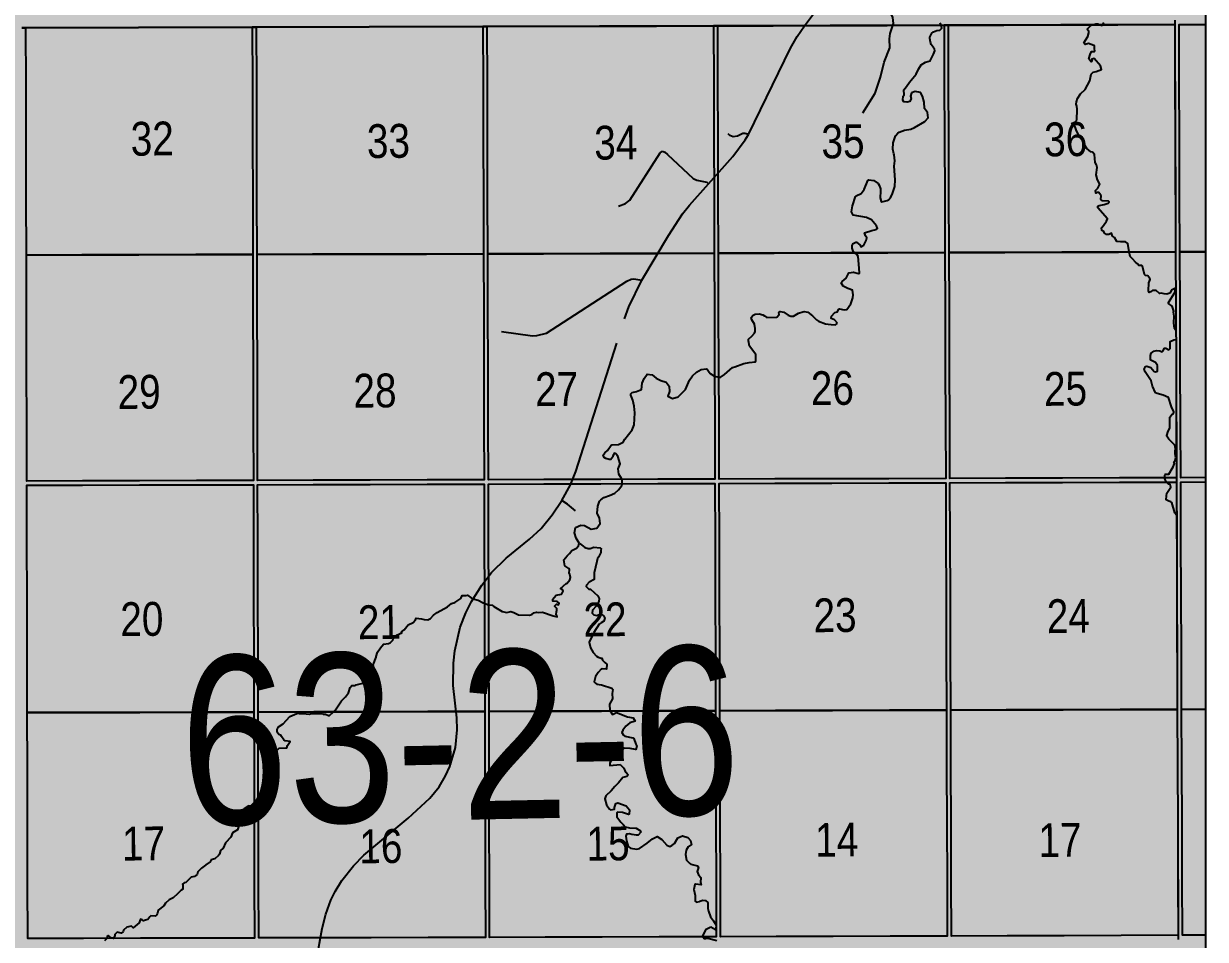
# Model space of a CAD drawing. Extents: x 410314 to 414262, y 6043239 to 6046088.
# Drawn here: x 413737.8 to 414016, y 6043734.1 to 6043949.8 of the extents above; entities that cross this region are included whole.
import ezdxf

# ---------------------------------------------------------------- set-up
doc = ezdxf.new("R2010")
doc.units = 0
doc.header["$LTSCALE"] = 5
doc.linetypes.add('DASHED2', pattern=[9.525, 6.35, -3.175])
for name, color, linetype in [('Quarters', 8, 'Continuous'), ('RoadSeg', 57, 'DASHED2'), ('T-WATER', 160, 'Continuous'), ('Townships', 57, 'Continuous')]:
    doc.layers.add(name, color=color, linetype=linetype)
doc.layers.add('ROUTE-MAP-BACKGROUND-H', color=7, linetype='Continuous', true_color=0xf0ebff)
doc.styles.add('120', font='ARIALN.TTF', dxfattribs={"height": 13})

msp = doc.modelspace()

# ---------------------------------------------------------------- hatches: boundary and pattern name
at = {"layer": 'ROUTE-MAP-BACKGROUND-H'}
h = msp.add_hatch(color=256, dxfattribs=at)
h.dxf.hatch_style = 1
h.paths.add_polyline_path([(413029.102, 6044227.914), (414016.045, 6044227.914), (414016.045, 6043351.708), (413029.102, 6043351.708)])

# ---------------------------------------------------------------- linework, layer by layer
at = {"layer": 'Quarters'}
for points in [[(413791.743, 6043908.841), (413791.774, 6043895.45), (413778.363, 6043895.416), (413764.952, 6043895.382), (413751.542, 6043895.348), (413738.466, 6043895.315), (413738.439, 6043908.706), (413738.413, 6043922.098), (413738.387, 6043935.489), (413738.361, 6043948.88), (413751.433, 6043948.913), (413764.839, 6043948.947), (413778.245, 6043948.981), (413791.651, 6043949.015), (413791.682, 6043935.624), (413791.713, 6043922.233)], [(413846.055, 6043908.99), (413846.09, 6043895.599), (413832.679, 6043895.562), (413819.267, 6043895.525), (413805.855, 6043895.488), (413792.779, 6043895.453), (413792.748, 6043908.844), (413792.717, 6043922.235), (413792.687, 6043935.626), (413792.656, 6043949.017), (413805.728, 6043949.053), (413819.135, 6043949.089), (413832.541, 6043949.125), (413845.948, 6043949.162), (413845.983, 6043935.771), (413846.019, 6043922.381)], [(413900.365, 6043909.138), (413900.406, 6043895.748), (413886.994, 6043895.711), (413873.583, 6043895.674), (413860.171, 6043895.637), (413847.095, 6043895.601), (413847.059, 6043908.992), (413847.023, 6043922.383), (413846.988, 6043935.774), (413846.953, 6043949.165), (413860.024, 6043949.2), (413873.431, 6043949.237), (413886.838, 6043949.273), (413900.244, 6043949.31), (413900.285, 6043935.919), (413900.325, 6043922.529)], [(413954.676, 6043909.287), (413954.721, 6043895.897), (413941.31, 6043895.86), (413927.898, 6043895.823), (413914.487, 6043895.786), (413901.41, 6043895.75), (413901.37, 6043909.141), (413901.329, 6043922.532), (413901.289, 6043935.922), (413901.249, 6043949.312), (413914.321, 6043949.348), (413927.727, 6043949.384), (413941.134, 6043949.421), (413954.54, 6043949.457), (413954.585, 6043936.067), (413954.63, 6043922.677)], [(414008.985, 6043909.45), (414009.035, 6043896.06), (413995.624, 6043896.02), (413982.213, 6043895.98), (413968.802, 6043895.939), (413955.725, 6043895.9), (413955.68, 6043909.29), (413955.635, 6043922.68), (413955.59, 6043936.07), (413955.545, 6043949.46), (413968.616, 6043949.499), (413982.023, 6043949.539), (413995.429, 6043949.578), (414008.835, 6043949.617), (414008.885, 6043936.228), (414008.935, 6043922.839)], [(413791.867, 6043855.276), (413791.897, 6043842.22), (413778.482, 6043842.186), (413765.066, 6043842.151), (413751.651, 6043842.117), (413738.57, 6043842.084), (413738.544, 6043855.14), (413738.518, 6043868.532), (413738.492, 6043881.923), (413738.466, 6043895.315), (413751.542, 6043895.348), (413764.952, 6043895.382), (413778.363, 6043895.416), (413791.774, 6043895.45), (413791.805, 6043882.059), (413791.836, 6043868.668)], [(413846.197, 6043855.426), (413846.232, 6043842.37), (413832.816, 6043842.333), (413819.399, 6043842.296), (413805.983, 6043842.259), (413792.901, 6043842.223), (413792.871, 6043855.279), (413792.84, 6043868.67), (413792.81, 6043882.062), (413792.779, 6043895.453), (413805.855, 6043895.488), (413819.267, 6043895.525), (413832.679, 6043895.562), (413846.09, 6043895.599), (413846.126, 6043882.208), (413846.161, 6043868.817)], [(413900.527, 6043855.576), (413900.567, 6043842.52), (413887.151, 6043842.483), (413873.734, 6043842.446), (413860.318, 6043842.409), (413847.236, 6043842.373), (413847.202, 6043855.429), (413847.166, 6043868.82), (413847.13, 6043882.211), (413847.095, 6043895.601), (413860.171, 6043895.637), (413873.583, 6043895.674), (413886.994, 6043895.711), (413900.406, 6043895.748), (413900.446, 6043882.357), (413900.487, 6043868.966)], [(413954.857, 6043855.726), (413954.901, 6043842.67), (413941.485, 6043842.633), (413928.069, 6043842.596), (413914.653, 6043842.559), (413901.571, 6043842.523), (413901.532, 6043855.578), (413901.491, 6043868.969), (413901.451, 6043882.36), (413901.41, 6043895.75), (413914.487, 6043895.786), (413927.898, 6043895.823), (413941.31, 6043895.86), (413954.721, 6043895.897), (413954.766, 6043882.506), (413954.812, 6043869.116)], [(414009.186, 6043855.892), (414009.235, 6043842.838), (413995.819, 6043842.797), (413982.403, 6043842.756), (413968.987, 6043842.714), (413955.906, 6043842.673), (413955.862, 6043855.729), (413955.816, 6043869.119), (413955.771, 6043882.509), (413955.725, 6043895.9), (413968.802, 6043895.939), (413982.213, 6043895.98), (413995.624, 6043896.02), (414009.035, 6043896.06), (414009.085, 6043882.671), (414009.135, 6043869.282)], [(413791.992, 6043801.042), (413792.023, 6043787.651), (413778.603, 6043787.616), (413765.183, 6043787.582), (413751.763, 6043787.547), (413738.677, 6043787.513), (413738.651, 6043800.905), (413738.625, 6043814.296), (413738.598, 6043827.688), (413738.572, 6043841.079), (413751.652, 6043841.113), (413765.068, 6043841.147), (413778.484, 6043841.181), (413791.899, 6043841.216), (413791.93, 6043827.825), (413791.961, 6043814.433)], [(413846.342, 6043801.193), (413846.378, 6043787.802), (413832.956, 6043787.765), (413819.535, 6043787.727), (413806.114, 6043787.69), (413793.027, 6043787.654), (413792.996, 6043801.045), (413792.965, 6043814.436), (413792.935, 6043827.827), (413792.904, 6043841.218), (413805.985, 6043841.254), (413819.402, 6043841.291), (413832.818, 6043841.328), (413846.235, 6043841.365), (413846.27, 6043827.975), (413846.306, 6043814.584)], [(413900.692, 6043801.344), (413900.732, 6043787.953), (413887.311, 6043787.916), (413873.89, 6043787.878), (413860.469, 6043787.841), (413847.382, 6043787.805), (413847.347, 6043801.196), (413847.311, 6043814.587), (413847.275, 6043827.977), (413847.239, 6043841.368), (413860.321, 6043841.404), (413873.737, 6043841.442), (413887.153, 6043841.479), (413900.57, 6043841.516), (413900.61, 6043828.125), (413900.651, 6043814.734)], [(413955.041, 6043801.495), (413955.086, 6043788.104), (413941.665, 6043788.067), (413928.244, 6043788.03), (413914.823, 6043787.992), (413901.737, 6043787.956), (413901.696, 6043801.347), (413901.656, 6043814.737), (413901.615, 6043828.128), (413901.574, 6043841.518), (413914.656, 6043841.555), (413928.072, 6043841.592), (413941.488, 6043841.629), (413954.905, 6043841.666), (413954.95, 6043828.275), (413954.995, 6043814.885)], [(414009.39, 6043801.665), (414009.44, 6043788.276), (413996.019, 6043788.234), (413982.598, 6043788.192), (413969.177, 6043788.149), (413956.091, 6043788.108), (413956.046, 6043801.498), (413956, 6043814.888), (413955.955, 6043828.279), (413955.909, 6043841.669), (413968.99, 6043841.71), (413982.407, 6043841.751), (413995.823, 6043841.792), (414009.239, 6043841.833), (414009.289, 6043828.444), (414009.339, 6043815.055)], [(413792.116, 6043747.477), (413792.146, 6043734.421), (413778.722, 6043734.386), (413765.297, 6043734.351), (413751.872, 6043734.316), (413738.782, 6043734.283), (413738.757, 6043747.339), (413738.73, 6043760.731), (413738.704, 6043774.122), (413738.677, 6043787.513), (413751.763, 6043787.547), (413765.183, 6043787.582), (413778.603, 6043787.616), (413792.023, 6043787.651), (413792.054, 6043774.26), (413792.085, 6043760.869)], [(413846.485, 6043747.629), (413846.52, 6043734.573), (413833.094, 6043734.535), (413819.668, 6043734.498), (413806.242, 6043734.46), (413793.151, 6043734.424), (413793.12, 6043747.48), (413793.089, 6043760.871), (413793.058, 6043774.262), (413793.027, 6043787.654), (413806.114, 6043787.69), (413819.535, 6043787.727), (413832.956, 6043787.765), (413846.378, 6043787.802), (413846.414, 6043774.411), (413846.449, 6043761.02)], [(413900.854, 6043747.781), (413900.894, 6043734.726), (413887.468, 6043734.688), (413874.042, 6043734.65), (413860.616, 6043734.613), (413847.525, 6043734.576), (413847.49, 6043747.632), (413847.454, 6043761.023), (413847.418, 6043774.414), (413847.382, 6043787.805), (413860.469, 6043787.841), (413873.89, 6043787.878), (413887.311, 6043787.916), (413900.732, 6043787.953), (413900.773, 6043774.563), (413900.814, 6043761.172)], [(413955.223, 6043747.933), (413955.268, 6043734.878), (413941.842, 6043734.84), (413928.416, 6043734.803), (413914.99, 6043734.765), (413901.899, 6043734.728), (413901.859, 6043747.784), (413901.818, 6043761.175), (413901.778, 6043774.565), (413901.737, 6043787.956), (413914.823, 6043787.992), (413928.244, 6043788.03), (413941.665, 6043788.067), (413955.086, 6043788.104), (413955.132, 6043774.714), (413955.178, 6043761.324)], [(414009.591, 6043748.108), (414009.641, 6043735.053), (413996.215, 6043735.01), (413982.789, 6043734.967), (413969.363, 6043734.924), (413956.272, 6043734.881), (413956.228, 6043747.937), (413956.182, 6043761.327), (413956.137, 6043774.717), (413956.091, 6043788.108), (413969.177, 6043788.149), (413982.598, 6043788.192), (413996.019, 6043788.234), (414009.44, 6043788.276), (414009.49, 6043774.886), (414009.541, 6043761.497)]]:
    msp.add_lwpolyline(points, close=True, dxfattribs=at)
for points in [[(414016.045, 6043896.094), (414010.04, 6043896.065), (414009.989, 6043909.455), (414009.939, 6043922.844), (414009.889, 6043936.233), (414009.839, 6043949.622), (414016.045, 6043949.652)], [(414016.045, 6043842.871), (414010.239, 6043842.842), (414010.19, 6043855.897), (414010.14, 6043869.287), (414010.09, 6043882.676), (414010.04, 6043896.065), (414016.045, 6043896.094)], [(414016.045, 6043788.308), (414010.445, 6043788.281), (414010.394, 6043801.67), (414010.344, 6043815.059), (414010.294, 6043828.449), (414010.243, 6043841.838), (414016.045, 6043841.866)], [(414016.045, 6043735.085), (414010.645, 6043735.058), (414010.596, 6043748.112), (414010.545, 6043761.502), (414010.495, 6043774.891), (414010.445, 6043788.281), (414016.045, 6043788.308)]]:
    msp.add_lwpolyline(points, dxfattribs=at)
at = {"layer": 'RoadSeg'}
for points in [[(413908.451, 6043923.704), (413918.403, 6043944.089), (413919.948, 6043946.785), (413921.63, 6043949.317), (413923.999, 6043952.429), (413931.468, 6043960.372), (413934.244, 6043963.16), (413936.175, 6043964.864)], [(413908.451, 6043923.704), (413918.403, 6043944.089), (413919.948, 6043946.785), (413921.63, 6043949.317), (413923.999, 6043952.429), (413931.468, 6043960.372), (413934.244, 6043963.16), (413936.175, 6043964.864)], [(413935.43, 6043928.84), (413938.269, 6043933.427), (413939.525, 6043937.25), (413940.454, 6043940.766), (413941.786, 6043944.157), (413941.71, 6043946.287), (413941.852, 6043947.489), (413942.637, 6043949.87), (413942.476, 6043951.266), (413941.606, 6043953.114), (413940.739, 6043956.527), (413936.175, 6043964.864)], [(413935.43, 6043928.84), (413938.269, 6043933.427), (413939.525, 6043937.25), (413940.454, 6043940.766), (413941.786, 6043944.157), (413941.71, 6043946.287), (413941.852, 6043947.489), (413942.637, 6043949.87), (413942.476, 6043951.266), (413941.606, 6043953.114), (413940.739, 6043956.527), (413936.175, 6043964.864)], [(413899.089, 6043912.125), (413904.824, 6043918.535), (413907.677, 6043922.423), (413908.451, 6043923.704)], [(413899.089, 6043912.125), (413904.824, 6043918.535), (413907.677, 6043922.423), (413908.451, 6043923.704)], [(413908.451, 6043923.704), (413907.646, 6043923.955), (413907.148, 6043923.911), (413905.893, 6043923.353), (413904.864, 6043923.2), (413904.092, 6043923.484), (413903.717, 6043923.909)], [(413908.451, 6043923.704), (413907.646, 6043923.955), (413907.148, 6043923.911), (413905.893, 6043923.353), (413904.864, 6043923.2), (413904.092, 6043923.484), (413903.717, 6043923.909)], [(413877.842, 6043906.87), (413879.529, 6043907.47), (413880.513, 6043908.223), (413887.652, 6043919.358), (413888.21, 6043919.802), (413888.781, 6043919.547), (413889.425, 6043918.994), (413895.434, 6043913.351), (413896.308, 6043912.935), (413898.648, 6043912.516), (413899.089, 6043912.125)], [(413877.842, 6043906.87), (413879.529, 6043907.47), (413880.513, 6043908.223), (413887.652, 6043919.358), (413888.21, 6043919.802), (413888.781, 6043919.547), (413889.425, 6043918.994), (413895.434, 6043913.351), (413896.308, 6043912.935), (413898.648, 6043912.516), (413899.089, 6043912.125)], [(413883.355, 6043889.393), (413889.639, 6043899.944), (413892.968, 6043905.041), (413894.559, 6043907.105), (413899.089, 6043912.125)], [(413883.355, 6043889.393), (413889.639, 6043899.944), (413892.968, 6043905.041), (413894.559, 6043907.105), (413899.089, 6043912.125)], [(413850.352, 6043877.341), (413857.634, 6043876.32), (413858.665, 6043876.374), (413860.919, 6043876.919), (413879.795, 6043889.155), (413880.819, 6043889.608), (413881.516, 6043889.722), (413883.355, 6043889.393)], [(413850.352, 6043877.341), (413857.634, 6043876.32), (413858.665, 6043876.374), (413860.919, 6043876.919), (413879.795, 6043889.155), (413880.819, 6043889.608), (413881.516, 6043889.722), (413883.355, 6043889.393)], [(413864.538, 6043837.519), (413866.564, 6043841.19), (413867.8, 6043844.313), (413879.272, 6043880.317), (413880.283, 6043883.102), (413883.355, 6043889.393)], [(413864.538, 6043837.519), (413866.564, 6043841.19), (413867.8, 6043844.313), (413879.272, 6043880.317), (413880.283, 6043883.102), (413883.355, 6043889.393)], [(413806.776, 6043729.305), (413808.095, 6043736.626), (413808.96, 6043740.008), (413810.159, 6043743.363), (413811.152, 6043745.381), (413812.732, 6043747.978), (413815.46, 6043751.463), (413817.876, 6043753.91), (413828.361, 6043762.647), (413833.43, 6043767.378), (413835.608, 6043770.02), (413837.155, 6043772.616), (413838.178, 6043774.801), (413839.486, 6043779.324), (413839.904, 6043783.43), (413839.813, 6043786.326), (413838.961, 6043793.937), (413838.989, 6043799.201), (413839.299, 6043802.039), (413840.62, 6043807.628), (413841.951, 6043811.019), (413843.296, 6043813.71), (413845.684, 6043817.555), (413847.99, 6043820.533), (413851.387, 6043823.898), (413856.926, 6043828.406), (413859.64, 6043830.925), (413862.276, 6043834.076), (413864.538, 6043837.519)], [(413806.776, 6043729.305), (413808.095, 6043736.626), (413808.96, 6043740.008), (413810.159, 6043743.363), (413811.152, 6043745.381), (413812.732, 6043747.978), (413815.46, 6043751.463), (413817.876, 6043753.91), (413828.361, 6043762.647), (413833.43, 6043767.378), (413835.608, 6043770.02), (413837.155, 6043772.616), (413838.178, 6043774.801), (413839.486, 6043779.324), (413839.904, 6043783.43), (413839.813, 6043786.326), (413838.961, 6043793.937), (413838.989, 6043799.201), (413839.299, 6043802.039), (413840.62, 6043807.628), (413841.951, 6043811.019), (413843.296, 6043813.71), (413845.684, 6043817.555), (413847.99, 6043820.533), (413851.387, 6043823.898), (413856.926, 6043828.406), (413859.64, 6043830.925), (413862.276, 6043834.076), (413864.538, 6043837.519)], [(413867.753, 6043835.018), (413865.855, 6043836.646), (413864.538, 6043837.519)], [(413867.753, 6043835.018), (413865.855, 6043836.646), (413864.538, 6043837.519)]]:
    msp.add_lwpolyline(points, dxfattribs=at)
at = {"layer": 'ROUTE-MAP-BACKGROUND-H'}
msp.add_lwpolyline([(413029.102, 6044227.914), (414016.045, 6044227.914), (414016.045, 6043351.708), (413029.102, 6043351.708)], close=True, dxfattribs=at)
at = {"layer": 'T-WATER'}
for points in [[(413946.855, 6043933.514), (413946.64, 6043932.768), (413946.772, 6043932.17), (413946.491, 6043931.458), (413945.802, 6043931.3), (413945.042, 6043931.4), (413944.817, 6043931.809), (413944.93, 6043932.752), (413945.091, 6043933.068), (413945.035, 6043934.219), (413945.686, 6043935.03), (413946.38, 6043936.044), (413947.937, 6043937.935), (413948.492, 6043939.091), (413949.158, 6043940.119), (413950.128, 6043940.771), (413951.265, 6043941.093), (413952.029, 6043942.61), (413952.327, 6043943.422), (413952.252, 6043943.88), (413952.117, 6043944.062), (413951.923, 6043944.325), (413951.48, 6043944.922), (413951.361, 6043945.452), (413951.163, 6043946.334), (413951.171, 6043946.606), (413951.606, 6043947.574), (413952.009, 6043947.88), (413952.81, 6043948.213), (413953.509, 6043948.307), (413954.029, 6043948.752), (413953.817, 6043949.425), (413953.789, 6043949.479)], [(413953.502, 6043950.042), (413953.789, 6043949.479)], [(413985.759, 6043927.066), (413985.879, 6043929.655), (413985.82, 6043930.373), (413985.62, 6043930.892), (413985.687, 6043931.44), (413985.945, 6043932.159), (413986.638, 6043933.268), (413987.708, 6043934.35), (413988.869, 6043936.341), (413989.173, 6043937.933), (413989.593, 6043938.388), (413990.306, 6043938.579), (413991.568, 6043939.046), (413991.366, 6043939.899), (413989.872, 6043941.639), (413989.342, 6043941.492), (413989.367, 6043941.238), (413989.12, 6043940.801), (413988.582, 6043941.572), (413988.928, 6043942.58), (413989.25, 6043943.24), (413989.964, 6043943.291), (413990.033, 6043943.391), (413989.98, 6043943.929), (413989.955, 6043944.195), (413989.929, 6043944.461), (413989.919, 6043944.567), (413989.808, 6043944.71), (413988.535, 6043945.186), (413987.775, 6043944.952), (413987.4, 6043945.305), (413988.399, 6043946.819), (413988.578, 6043947.629), (413988.569, 6043947.975), (413988.184, 6043948.505), (413988.9, 6043949.242), (413989.404, 6043949.525), (413989.597, 6043949.585), (413990.239, 6043949.786), (413990.744, 6043949.754), (413991.151, 6043949.59), (413991.635, 6043949.394), (413991.806, 6043949.592)], [(413992.157, 6043949.995), (413991.806, 6043949.592)], [(413929.4, 6043879.285), (413928.734, 6043880.07), (413927.968, 6043880.345), (413927.987, 6043880.889), (413928.796, 6043881.749), (413929.425, 6043881.962), (413929.706, 6043882.521), (413929.901, 6043882.624), (413931.027, 6043882.423), (413931.666, 6043882.479), (413932.609, 6043883.803), (413933.074, 6043885.266), (413933.135, 6043885.977), (413932.97, 6043887.016), (413931.885, 6043887.444), (413930.752, 6043887.977), (413930.33, 6043888.758), (413930.515, 6043889.12), (413931.511, 6043889.906), (413932.115, 6043891.139), (413933.204, 6043891.313), (413934.405, 6043890.951), (413934.606, 6043891.066), (413934.567, 6043892.202), (413934.282, 6043894.969), (413934.074, 6043895.399), (413933.538, 6043895.862), (413933.149, 6043896.198), (413932.853, 6043896.901), (413932.852, 6043897.562), (413933.134, 6043898.053), (413933.735, 6043898.342), (413933.936, 6043898.362), (413934.761, 6043897.663), (413934.961, 6043897.283), (413935.66, 6043897.611), (413936.191, 6043898.711), (413936.359, 6043899.335), (413935.991, 6043899.848), (413935.787, 6043900.579), (413937.539, 6043901.115), (413938.572, 6043901.346), (413938.812, 6043901.594), (413938.642, 6043902.21), (413937.419, 6043903.6), (413936.27, 6043904.124), (413933.086, 6043904.724), (413932.714, 6043905.496), (413932.949, 6043906.9), (413933.651, 6043909.099), (413933.804, 6043909.296), (413934.988, 6043909.812), (413935.695, 6043910.766), (413936.603, 6043912.873), (413936.781, 6043913.071), (413938.015, 6043912.876), (413938.98, 6043912.157), (413939.233, 6043911.746), (413939.519, 6043910.952), (413939.575, 6043910.395), (413939.495, 6043908.801), (413939.733, 6043907.956), (413939.84, 6043907.882), (413941.107, 6043908.129), (413941.437, 6043908.345), (413942.024, 6043908.988), (413942.377, 6043909.796), (413942.926, 6043911.428), (413942.982, 6043913.006), (413942.794, 6043916.239), (413942.956, 6043917.528), (413942.794, 6043918.908), (413942.674, 6043919.173), (413942.476, 6043920.237), (413942.559, 6043921.775), (413942.85, 6043922.669), (413943.086, 6043923.396), (413943.639, 6043924.039), (413943.967, 6043924.253), (413945.215, 6043924.726), (413946.699, 6043925.005), (413947.54, 6043925.379), (413949.964, 6043926.793), (413950.741, 6043927.667), (413950.584, 6043928.895), (413949.878, 6043929.864), (413949.799, 6043931.349), (413949.43, 6043932.735), (413948.961, 6043933.577), (413947.712, 6043933.841), (413946.855, 6043933.514)], [(414009.022, 6043887.535), (414009.022, 6043887.535), (414008.096, 6043887.018), (414007.645, 6043886.34), (414006.996, 6043886.137), (414006.351, 6043886.186), (414005.607, 6043886.35), (414005.285, 6043886.269), (414004.434, 6043886.938), (414003.561, 6043886.966), (414003.397, 6043886.693), (414002.847, 6043886.457), (414002.636, 6043886.869), (414002.733, 6043888.786), (414003.046, 6043889.541), (414002.979, 6043889.806), (414002.466, 6043890.446), (414001.949, 6043890.51), (414001.751, 6043890.702), (414001.268, 6043892.716), (414001.123, 6043892.862), (414000.408, 6043892.814), (414000.05, 6043893.236), (413999.572, 6043893.624), (413998.872, 6043894.451), (413998.31, 6043894.976), (413998.131, 6043896.038), (413997.791, 6043898.034), (413997.258, 6043898.434), (413996.083, 6043898.44), (413995.233, 6043898.545), (413994.636, 6043899.421), (413994.215, 6043899.757), (413993.932, 6043900.444), (413993.28, 6043900.166), (413992.756, 6043900.129), (413992.33, 6043900.496), (413992.134, 6043900.826), (413991.686, 6043901.094), (413991.562, 6043901.697), (413992.089, 6043902.296), (413992.774, 6043903.319), (413993.041, 6043903.871), (413990.742, 6043906.471), (413990.749, 6043906.835), (413991.012, 6043906.978), (413992.238, 6043907.216), (413993.121, 6043907.536), (413993.37, 6043907.83), (413993.204, 6043908.02), (413991.831, 6043908.087), (413991.472, 6043908.402), (413991.495, 6043909.288), (413991.385, 6043909.536), (413990.984, 6043910.015), (413990.509, 6043910.031), (413990.224, 6043909.878), (413990.165, 6043910.535), (413990.726, 6043911.089), (413991.228, 6043912.041), (413990.648, 6043913.035), (413990.342, 6043914.213), (413990.592, 6043915.952), (413990.444, 6043916.563), (413990.103, 6043917.151), (413989.936, 6043918.998), (413989.445, 6043919.529), (413989.099, 6043919.662), (413988.127, 6043920.446), (413987.574, 6043921.298), (413987.525, 6043921.546), (413987.153, 6043922.26), (413986.727, 6043922.797), (413986.391, 6043923.222), (413985.736, 6043924.558), (413985.383, 6043925.49), (413984.64, 6043926.19), (413984.7, 6043926.386), (413985.278, 6043926.584), (413985.759, 6043927.066)], [(414009.062, 6043877.508), (414008.761, 6043877.999), (414008.631, 6043879.36), (414008.716, 6043880.948), (414008.576, 6043881.873), (414008.608, 6043882.098), (414008.222, 6043883.236), (414007.374, 6043883.882), (414007.384, 6043884.114), (414008.886, 6043886.474), (414009.023, 6043887.32), (414009.062, 6043887.558), (414009.022, 6043887.535)], [(413875.703, 6043847.127), (413874.914, 6043847.35), (413874.51, 6043847.613), (413874.254, 6043848.177), (413874.673, 6043848.702), (413875.309, 6043849.295), (413876.168, 6043850.522), (413876.305, 6043850.612), (413877.884, 6043850.689), (413878.938, 6043851.269), (413879.336, 6043851.941), (413881.07, 6043854.174), (413881.548, 6043855.311), (413881.678, 6043858.105), (413881.538, 6043859.705), (413881.243, 6043861.144), (413880.762, 6043862.286), (413880.759, 6043862.619), (413881.085, 6043862.929), (413882.139, 6043863.177), (413883.297, 6043863.629), (413883.421, 6043865.096), (413883.884, 6043866.265), (413884.605, 6043867.219), (413885.82, 6043867.071), (413886.772, 6043866.344), (413887.809, 6043865.735), (413889.082, 6043865.402), (413889.825, 6043864.427), (413889.838, 6043863.132), (413889.492, 6043862.033), (413890.597, 6043861.488), (413891.883, 6043861.929), (413893.605, 6043863.606), (413894.607, 6043865.875), (413895.257, 6043866.878), (413896.203, 6043867.743), (413897.326, 6043868.376), (413898.505, 6043868.504), (413898.777, 6043868.442), (413899.214, 6043867.709), (413899.455, 6043867.448), (413900.438, 6043866.805), (413900.458, 6043866.8), (413901.464, 6043866.552), (413901.769, 6043866.477), (413902.834, 6043867.213), (413904.724, 6043868.805), (413905.252, 6043869.004), (413907.349, 6043869.79), (413908.603, 6043870.02), (413910.087, 6043870.161), (413910.237, 6043870.383), (413910.187, 6043871.885), (413908.719, 6043873.842), (413908.49, 6043875.073), (413908.511, 6043875.504), (413909.275, 6043876.193), (413909.875, 6043876.949), (413910.059, 6043877.327), (413910.074, 6043878.01), (413909.859, 6043879.062), (413909.229, 6043880.019), (413909.118, 6043880.629), (413909.559, 6043881.182), (413910.016, 6043881.396), (413910.986, 6043881.446), (413911.815, 6043881.228), (413912.271, 6043881.009), (413912.777, 6043880.568), (413915.127, 6043880.691), (413915.69, 6043881.288), (413915.632, 6043881.766), (413915.965, 6043882.049), (413916.809, 6043881.871), (413917.792, 6043881.16), (413918.465, 6043880.937), (413919.105, 6043880.947), (413920.234, 6043881.61), (413921.295, 6043881.963), (413921.62, 6043881.984), (413922.412, 6043881.827), (413923.554, 6043880.987), (413924.478, 6043880.064), (413924.996, 6043879.737), (413926.626, 6043879.108), (413927.204, 6043879.039), (413927.918, 6043878.959), (413928.943, 6043878.846), (413929.375, 6043879.153), (413929.4, 6043879.285)], [(414009.235, 6043834.043), (414009.193, 6043834.076), (414008.872, 6043834.607), (414008.173, 6043837.009), (414007.88, 6043837.216), (414007.474, 6043837.32), (414006.848, 6043837.665), (414006.866, 6043838.602), (414006.983, 6043839.221), (414007.932, 6043840.612), (414007.735, 6043841.227), (414007.349, 6043841.374), (414006.82, 6043841.85), (414006.808, 6043841.86), (414006.386, 6043842.813), (414006.395, 6043842.853), (414006.578, 6043843.66), (414007.408, 6043843.693), (414008.484, 6043845.398), (414008.741, 6043846.21), (414008.651, 6043846.49), (414008.938, 6043846.957), (414009.091, 6043847.656), (414008.905, 6043848.459), (414008.926, 6043849.137), (414009.01, 6043849.748), (414008.863, 6043850.508), (414007.432, 6043851.971), (414006.995, 6043852.649), (414006.969, 6043852.84), (414007.319, 6043853.858), (414007.67, 6043854.507), (414007.66, 6043857.137), (414008.21, 6043857.854), (414008.567, 6043857.959), (414008.635, 6043858.359), (414008.105, 6043859.594), (414007.334, 6043861.794), (414006.091, 6043862.32), (414004.721, 6043862.689), (414004.3, 6043862.893), (414003.634, 6043864.442), (414003.289, 6043865.713), (414001.907, 6043867.81), (414001.659, 6043868.449), (414001.959, 6043869.021), (414002.242, 6043869.108), (414003.182, 6043868.792), (414004, 6043867.877), (414004.335, 6043867.781), (414004.788, 6043867.923), (414004.783, 6043869.205), (414004.739, 6043869.286), (414004.338, 6043870.025), (414003.23, 6043870.561), (414003.119, 6043870.79), (414003.099, 6043871.614), (414003.292, 6043872.219), (414003.918, 6043872.658), (414004.538, 6043872.813), (414005.306, 6043872.714), (414005.85, 6043872.477), (414006.048, 6043872.701), (414006.404, 6043873.413), (414006.722, 6043873.402), (414007.435, 6043873.002), (414007.723, 6043873.299), (414007.759, 6043874.972), (414008.612, 6043875.31), (414009.072, 6043875.403)], [(413868.645, 6043827.44), (413867.93, 6043828.588), (413867.509, 6043829.838), (413867.772, 6043831.138), (413869.02, 6043831.648), (413869.885, 6043831.617), (413871.395, 6043830.752), (413872.802, 6043831.004), (413873.543, 6043832.044), (413873.372, 6043833.337), (413872.878, 6043834.539), (413873.019, 6043836.193), (413873.387, 6043837.35), (413873.713, 6043837.616), (413874.432, 6043838.204), (413875.754, 6043838.674), (413876.995, 6043839.238), (413877.9, 6043839.968), (413878.622, 6043841.035), (413878.731, 6043841.35), (413878.726, 6043841.479), (413878.697, 6043842.385), (413878.667, 6043842.483), (413878.597, 6043842.712), (413877.966, 6043843.704), (413877.796, 6043844.972), (413878.289, 6043846.1), (413877.677, 6043847.94), (413877.246, 6043848.516), (413876.937, 6043848.633), (413876.513, 6043847.979), (413876.56, 6043847.809), (413876.08, 6043847.141), (413875.703, 6043847.127)], [(413843.208, 6043814.599), (413843.685, 6043814.288), (413844.855, 6043813.984), (413846.029, 6043813.357), (413846.274, 6043813.277), (413847.28, 6043812.946), (413848.154, 6043812.85), (413848.477, 6043812.52), (413850.512, 6043811.306), (413851.548, 6043811.07), (413852.485, 6043811.347), (413853.222, 6043811.123), (413854.363, 6043810.525), (413856.891, 6043810.476), (413857.456, 6043810.598), (413857.955, 6043811.015), (413858.536, 6043811.2), (413858.99, 6043811.124), (413859.94, 6043811.17), (413862.491, 6043810.314), (413863.439, 6043810.062), (413863.369, 6043810.332), (413863.178, 6043810.533), (413863.244, 6043811.364), (413863.332, 6043811.535), (413863.332, 6043812.041), (413862.844, 6043812.503), (413862.868, 6043812.656), (413863.253, 6043813.071), (413863.752, 6043812.891), (413863.933, 6043813.267), (413863.389, 6043813.725), (413862.433, 6043813.774), (413862.4, 6043814.274), (413862.725, 6043814.653), (413863.191, 6043815.196), (413864.445, 6043815.439), (413864.565, 6043815.525), (413864.876, 6043816.155), (413864.709, 6043816.56), (413864.59, 6043816.549), (413864.228, 6043816.789), (413865.512, 6043817.928), (413865.678, 6043817.972), (413866.382, 6043818.768), (413866.545, 6043819.316), (413866.416, 6043820.092), (413866.288, 6043820.292), (413866.317, 6043821.269), (413866.188, 6043821.458), (413865.27, 6043822.097), (413865.011, 6043823.499), (413865.768, 6043824.489), (413866.337, 6043824.971), (413866.882, 6043825.699), (413867.978, 6043826.27), (413868.448, 6043826.837), (413868.645, 6043827.44)], [(413868.645, 6043827.44), (413869.123, 6043827.014), (413869.953, 6043826.449), (413870.689, 6043826.17), (413871.17, 6043826.203), (413872.076, 6043826.526), (413873.53, 6043826.358), (413873.746, 6043826.189), (413873.783, 6043826.16), (413873.747, 6043825.739), (413873.706, 6043825.261), (413873.133, 6043824.149), (413872.886, 6043823.857), (413872.771, 6043823.11), (413872.162, 6043820.438), (413872.129, 6043818.911), (413870.998, 6043818.228), (413870.33, 6043817.559), (413870.273, 6043817.212), (413870.892, 6043816.613), (413871.3, 6043816.613), (413873.022, 6043815.04), (413873.184, 6043814.682), (413873.316, 6043814.389), (413873.265, 6043813.659), (413872.612, 6043812.603), (413871.777, 6043811.655), (413871.648, 6043810.955), (413872.056, 6043810.522), (413872.776, 6043810.372), (413873.341, 6043810.614), (413873.79, 6043810.666), (413873.875, 6043810.676), (413874.414, 6043810.273), (413874.656, 6043809.786), (413874.422, 6043809.049), (413873.796, 6043808.661), (413873.35, 6043808.384), (413872.023, 6043806.373), (413870.947, 6043804.119), (413871.244, 6043802.775), (413871.877, 6043801.695), (413872.712, 6043800.839), (413873.092, 6043800.621), (413873.819, 6043800.384), (413873.938, 6043800.345), (413874.12, 6043799.87), (413874.623, 6043799.3), (413875.149, 6043798.898), (413875.049, 6043797.787), (413874.024, 6043797.797), (413873.827, 6043797.744), (413873.79, 6043797.734), (413873.109, 6043796.968), (413872.422, 6043795.991), (413872.112, 6043794.788), (413872.419, 6043794.455), (413872.756, 6043794.258), (413873.837, 6043794.077), (413873.866, 6043794.072), (413876.31, 6043793.317), (413876.529, 6043792.969), (413876.383, 6043792.051), (413876.483, 6043790.78), (413875.736, 6043789.496), (413875.833, 6043787.995), (413875.894, 6043787.908), (413876.49, 6043787.055), (413877.385, 6043787.563), (413879.996, 6043786.495), (413881.361, 6043786.268), (413881.793, 6043785.48), (413880.518, 6043785.074), (413879.582, 6043784.301), (413878.865, 6043783.374), (413878.667, 6043782.874), (413879.009, 6043782.221), (413879.393, 6043781.952), (413881.281, 6043781.592), (413881.511, 6043781.392), (413881.945, 6043780.078), (413882.167, 6043779.651), (413881.942, 6043778.866), (413881.855, 6043778.825), (413880.644, 6043779.069), (413879.184, 6043779.11), (413878.102, 6043778.446), (413876.465, 6043776.698), (413875.828, 6043775.711), (413875.846, 6043775.096), (413878.231, 6043775.283)], [(413793.907, 6043765.385), (413794.172, 6043765.485), (413794.425, 6043765.581), (413795.244, 6043766.42), (413795.673, 6043767.176), (413795.877, 6043767.513), (413795.984, 6043768.575), (413796.85, 6043769.356), (413795.878, 6043770.029), (413796.697, 6043770.696), (413796.05, 6043771.663), (413795.914, 6043772.654), (413795.941, 6043773.536), (413796.673, 6043775.964), (413797.274, 6043776.365), (413797.307, 6043777.765), (413797.068, 6043778.109), (413797.946, 6043779.183), (413799.741, 6043779.204), (413799.973, 6043779.795), (413800.547, 6043780.719), (413799.409, 6043780.886), (413799.091, 6043781.085), (413798.5, 6043781.871), (413798.407, 6043782.122), (413797.871, 6043782.399), (413797.538, 6043782.926), (413797.486, 6043783.555), (413797.821, 6043784.201), (413798.889, 6043784.855), (413800.471, 6043786.61), (413802.651, 6043787.54), (413802.624, 6043787.287), (413803.524, 6043787.319), (413805.097, 6043787.119), (413805.508, 6043787.28), (413808.171, 6043787.315), (413808.347, 6043787.185), (413808.894, 6043787.153), (413809.553, 6043786.814), (413809.809, 6043786.822), (413810.736, 6043787.727), (413811.204, 6043788.184), (413812.672, 6043790.285), (413813.555, 6043791.224), (413814.304, 6043792.208), (413814.714, 6043793.462), (413815.073, 6043793.872), (413815.881, 6043793.945), (413816.075, 6043794.093), (413818.284, 6043794.625), (413818.502, 6043794.845), (413819.023, 6043795.782), (413819.498, 6043797.228), (413819.53, 6043797.327), (413820.059, 6043797.86), (413820.231, 6043798.143), (413820.116, 6043798.738), (413820.797, 6043800.599), (413820.793, 6043800.777), (413821.149, 6043801.773), (413821.826, 6043802.786), (413822.522, 6043803.677), (413823.747, 6043803.787), (413824.077, 6043803.961), (413824.706, 6043804.594), (413824.819, 6043804.875), (413825.634, 6043805.751), (413826.823, 6043806.307), (413826.787, 6043806.587), (413827.369, 6043807.047), (413828.369, 6043808.212), (413829.546, 6043808.712), (413830.112, 6043809.362), (413830.216, 6043809.806), (413831.454, 6043809.644), (413832.095, 6043809.471), (413833.009, 6043809.367), (413833.609, 6043809.658), (413834.277, 6043810.463), (413835.167, 6043811.105), (413837.569, 6043812.403), (413838.549, 6043813.222), (413839.372, 6043813.423), (413840.76, 6043814.4), (413840.839, 6043814.592), (413841.034, 6043815.086), (413841.123, 6043815.092), (413841.988, 6043815.147), (413842.335, 6043815.169), (413843.208, 6043814.599)], [(413878.231, 6043775.283), (413879.115, 6043774.459), (413879.496, 6043773.508), (413879.764, 6043773.323), (413880.183, 6043772.845), (413879.801, 6043772.432), (413878.859, 6043772.252), (413877.878, 6043771.007), (413876.993, 6043770.143), (413876.15, 6043769.125), (413874.849, 6043767.91), (413874.686, 6043767.23), (413875.056, 6043765.817), (413875.716, 6043764.78), (413875.954, 6043764.611), (413876.921, 6043764.764), (413876.941, 6043765.151), (413877.247, 6043766.087), (413877.698, 6043766.302), (413879.643, 6043765.536), (413880.476, 6043764.647), (413880.382, 6043763.568), (413880.22, 6043763.526), (413878.777, 6043763.962), (413877.659, 6043764.081), (413877.515, 6043763.941), (413877.509, 6043762.973), (413878.412, 6043761.708), (413878.976, 6043761.135), (413879.473, 6043760.63), (413880.443, 6043760.385), (413882, 6043760.327), (413883.075, 6043759.696), (413883.123, 6043759.387), (413882.505, 6043758.679), (413882.105, 6043758.641), (413881.013, 6043758.793), (413880.459, 6043758.983), (413879.758, 6043758.907), (413879.626, 6043758.433), (413879.79, 6043757.332), (413880.159, 6043756.001), (413880.698, 6043755.588), (413882.192, 6043755.356), (413882.83, 6043755.533), (413884.588, 6043756.729), (413885.844, 6043757.763), (413887, 6043758.303), (413888.084, 6043757.634), (413889.239, 6043756.282), (413889.965, 6043756.003), (413890.389, 6043756.185), (413891.046, 6043756.715), (413891.852, 6043758.032), (413892.96, 6043758.505), (413894.155, 6043758.072), (413894.86, 6043757.395), (413895.041, 6043756.431), (413894.254, 6043755.927), (413893.767, 6043755.15), (413893.607, 6043754.084), (413893.914, 6043752.757), (413894.661, 6043751.936), (413894.862, 6043751.828), (413896.433, 6043751.405), (413896.706, 6043751.028), (413896.39, 6043750.061), (413896.704, 6043749.296), (413897.253, 6043748.659), (413897.163, 6043747.511), (413897.338, 6043746.911), (413895.997, 6043747.081), (413895.83, 6043747.018), (413895.577, 6043745.856), (413895.911, 6043744.455), (413895.909, 6043743.096), (413896.198, 6043742.896), (413896.903, 6043742.99), (413896.984, 6043743.118), (413897.705, 6043743.34), (413898.357, 6043743.235), (413898.919, 6043742.799), (413898.907, 6043741.39), (413899.056, 6043740.717), (413899.531, 6043739.424), (413900.272, 6043738.466), (413900.851, 6043737.439), (413900.889, 6043737.371), (413900.852, 6043737.149), (413900.723, 6043736.384), (413899.621, 6043736.978)], [(413793.907, 6043765.385), (413793.195, 6043765.114), (413793.044, 6043765.141), (413792.04, 6043765.325), (413790.669, 6043765.575), (413789.764, 6043764.908), (413789.318, 6043763.736), (413788.551, 6043762.852), (413788.68, 6043761.478), (413788.474, 6043760.883), (413788.146, 6043759.936), (413786.954, 6043759.216), (413786.59, 6043758.143), (413785.307, 6043756.829), (413784.814, 6043755.586), (413784.131, 6043755.072), (413783.907, 6043754.191), (413783.709, 6043753.827), (413782.796, 6043753.037), (413781.961, 6043752.843), (413781.745, 6043752.405), (413780.708, 6043751.664), (413780.64, 6043751.546), (413779.697, 6043750.899), (413778.848, 6043749.98), (413778.701, 6043749.406), (413778.013, 6043748.941), (413777.266, 6043748.73), (413776.01, 6043747.506), (413775.607, 6043747.436), (413775.201, 6043747.095), (413775.282, 6043746.947), (413775.283, 6043745.961), (413774.905, 6043745.686), (413774.064, 6043744.816), (413772.996, 6043743.871), (413772.072, 6043743.44), (413771.173, 6043742.593), (413770.83, 6043741.997), (413769.446, 6043741.014), (413769.357, 6043740.261), (413769.091, 6043739.771), (413768.872, 6043739.602), (413767.786, 6043739.613), (413767.538, 6043739.439), (413767.067, 6043738.798), (413766.518, 6043738.609), (413766.048, 6043738.448), (413765.749, 6043738.715), (413765.307, 6043738.837), (413765.252, 6043738.688), (413765.013, 6043738.021), (413763.595, 6043736.81), (413763.213, 6043737.21), (413762.084, 6043737.013), (413761.336, 6043736.29), (413761.251, 6043735.899), (413760.743, 6043735.583), (413759.817, 6043735.777), (413759.309, 6043735.267), (413759.297, 6043734.969), (413758.988, 6043734.359), (413758.979, 6043734.339), (413758.873, 6043734.359), (413758.401, 6043734.444), (413757.735, 6043735.047), (413757.469, 6043734.872), (413757.388, 6043734.355), (413757.379, 6043734.296), (413756.887, 6043733.745)], [(413899.621, 6043736.978), (413898.315, 6043736.359), (413897.652, 6043734.837), (413897.729, 6043734.741), (413898.063, 6043734.323), (413898.43, 6043734.276), (413898.882, 6043734.346), (413901.021, 6043733.871)]]:
    msp.add_lwpolyline(points, dxfattribs=at)
at = {"layer": 'Townships'}
for points in [[(414008.831, 6043950.622), (414008.835, 6043949.617), (413982.023, 6043949.539), (413955.545, 6043949.46), (413954.54, 6043949.457), (413927.727, 6043949.384), (413901.249, 6043949.312), (413900.244, 6043949.31), (413873.431, 6043949.237), (413846.953, 6043949.165), (413845.948, 6043949.162), (413819.135, 6043949.089), (413792.656, 6043949.017), (413791.651, 6043949.015), (413764.839, 6043948.947), (413738.361, 6043948.88), (413737.357, 6043948.878)], [(413737.357, 6043948.878), (413738.361, 6043948.88), (413764.839, 6043948.947), (413791.651, 6043949.015), (413792.656, 6043949.017), (413819.135, 6043949.089), (413845.948, 6043949.162), (413846.953, 6043949.165), (413873.431, 6043949.237), (413900.244, 6043949.31), (413901.249, 6043949.312), (413927.727, 6043949.384), (413954.54, 6043949.457), (413955.545, 6043949.46), (413982.023, 6043949.539), (414008.835, 6043949.617), (414008.935, 6043922.839), (414009.035, 6043896.06), (414009.135, 6043869.282), (414009.235, 6043842.838), (414009.239, 6043841.833), (414009.339, 6043815.055), (414009.44, 6043788.276), (414009.541, 6043761.497), (414009.641, 6043735.053), (414009.644, 6043734.049)]]:
    msp.add_lwpolyline(points, dxfattribs=at)

# ---------------------------------------------------------------- texts
at = {"layer": 'RoadSeg', "style": '120'}
for s, height, rotation, p in [('32', 7.9604, 0.67212, (413763.066, 6043918.699)), ('33', 7.9604, 0.67212, (413818.677, 6043918.149)), ('34', 7.9604, 0.67212, (413872.205, 6043917.78)), ('35', 7.9604, 0.67212, (413925.693, 6043918.075)), ('36', 7.9604, 0.67212, (413978.132, 6043918.546)), ('29', 7.9604, 0.67212, (413759.982, 6043859.036)), ('28', 7.9604, 0.67212, (413815.503, 6043859.349)), ('27', 7.9604, 0.67212, (413858.28, 6043859.706)), ('26', 7.9604, 0.67212, (413923.195, 6043859.945)), ('25', 7.9604, 0.67212, (413978.098, 6043859.773)), ('23', 7.9604, 0.67212, (413923.823, 6043806.442)), ('24', 7.9604, 0.67212, (413978.748, 6043806.229)), ('20', 7.9604, 0.67212, (413760.621, 6043805.533)), ('21', 7.9604, 0.67212, (413816.548, 6043804.807)), ('22', 7.9604, 0.67212, (413869.677, 6043805.431)), ('63-2-6', 39.8021, 1.17937, (413775.048, 6043760.897)), ('14', 7.9604, 0.67212, (413924.225, 6043753.556)), ('17', 7.9604, 0.67212, (413976.8, 6043753.466)), ('17', 7.9604, 0.67212, (413761.013, 6043752.647)), ('16', 7.9604, 0.67212, (413816.889, 6043752.007)), ('15', 7.9604, 0.67212, (413870.375, 6043752.635))]:
    msp.add_text(s, height=height, rotation=rotation, dxfattribs=at).set_placement(p)

doc.saveas('drawing.dxf')
